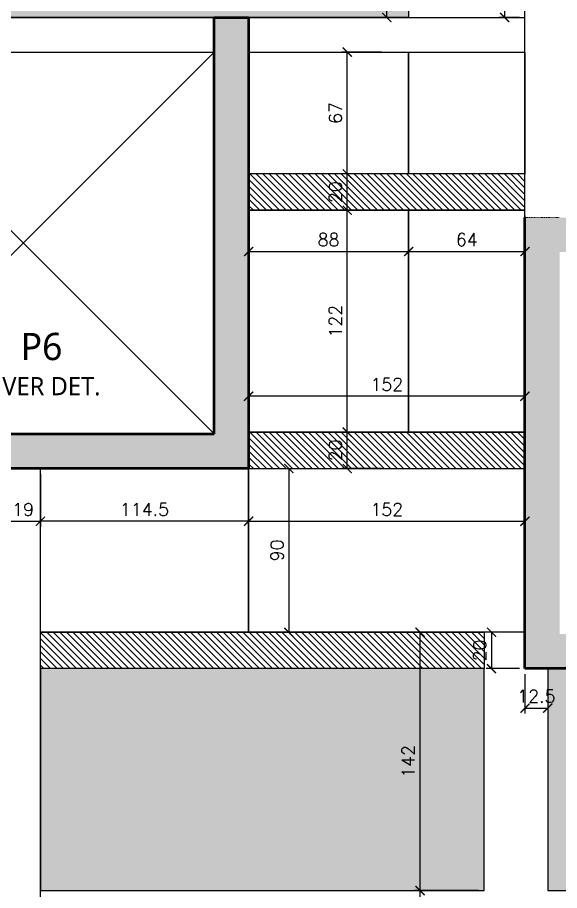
# Model space of a CAD drawing. Extents: x -29754 to -10774, y -8834 to 6017.
# Drawn here: x -22698.9 to -22400.8, y -6464.1 to -5984.1 of the extents above; entities that cross this region are included whole.
import ezdxf

# ---------------------------------------------------------------- set-up
doc = ezdxf.new("R2010")
doc.units = 0
doc.header["$PDMODE"] = 2
doc.header["$PDSIZE"] = 10
doc.linetypes.add('Traço', pattern=[0.635, 0.3175, -0.3175])
doc.layers.get('0').update_dxf_attribs({"lineweight": 13})
doc.layers.get('Defpoints').update_dxf_attribs({"lineweight": 13})
for name, color, linetype in [('Cota', 4, 'Continuous'), ('Faixa Reesc', 8, 'Continuous'), ('Hachura 122x244', 253, 'Continuous'), ('Painéis', 200, 'Continuous'), ('Reaproveitamento', 251, 'Continuous')]:
    doc.layers.add(name, color=color, linetype=linetype)
for name, color, linetype, lineweight in [('cotas', 4, 'Continuous', 13), ('PONT', 1, 'Continuous', 13), ('S-BEAM', 7, 'Continuous', 18), ('S-COLS', 7, 'Continuous', 18), ('S-COLS-HDLN', 7, 'Traço', 18), ('S-COLS-IDEN', 7, 'Continuous', 9)]:
    doc.layers.add(name, color=color, linetype=linetype, lineweight=lineweight)
doc.styles.add('Gadugi_1', font='gadugi.ttf', dxfattribs={"height": 10})
doc.styles.add('Gadugi_4', font='gadugi.ttf', dxfattribs={"height": 7.5})
doc.styles.add('ROMANS', font='romans.shx')
doc.dimstyles.new('Cota Paínel', dxfattribs={"dimtxt": 7, "dimasz": 5, "dimexe": 3, "dimexo": 3, "dimgap": 3, "dimtad": 1, "dimdec": 1, "dimzin": 12, "dimdsep": 46, "dimtxsty": 'ROMANS', "dimblk": 'ARCHTICK', "dimcen": 0, "dimclrd": 4, "dimclre": 4, "dimclrt": 1, "dimadec": 1, "dimazin": 3, "dimtfac": 1, "dimtdec": 1, "dimtmove": 0, "dimatfit": 3, "dimldrblk": 'OBLIQUE', "dimfxl": 1, "dimtolj": 1, "dimtzin": 12, "dimarcsym": 0})

# ---------------------------------------------------------------- blocks, each defined once
blk = doc.blocks.new('PED_TAG_PILAR_R03 - PILAR VER DET_-2523782-PL100 - FORMA DO PAVIMENTO TIPO')
at = {"layer": 'S-COLS-IDEN', "insert": (0.1149, -0.625), "char_height": 0.2, "width": 1.370886, "attachment_point": 1, "style": 'Gadugi_4'}
blk.add_mtext('VER DET.', dxfattribs=at)
blk = doc.blocks.new('_ArchTick')
at = {"color": 0, "linetype": 'ByBlock', "const_width": 0.15}
blk.add_lwpolyline([(-0.5, -0.5), (0.5, 0.5)], dxfattribs=at)
blk = doc.blocks.new('*D197')
at = {"layer": 'Cota', "color": 4, "lineweight": -2, "transparency": 16777216}
for p, q in [((-22498.76, -6090.13), (-22520.51, -6090.13)), ((-22517.51, -6212.13), (-22517.51, -6090.13)), ((-22498.76, -6212.13), (-22520.51, -6212.13))]:
    blk.add_line(p, q, dxfattribs=at)
at = {"layer": 'Defpoints', "color": 0, "transparency": 16777216}
for p in [(-22517.51, -6090.13), (-22495.76, -6090.13), (-22495.76, -6212.13)]:
    blk.add_point(p, dxfattribs=at)
at = {"layer": 'Cota', "color": 4, "lineweight": -2, "transparency": 16777216, "xscale": 5, "yscale": 5, "zscale": 5}
for p, rotation in [((-22517.51, -6090.13), 90), ((-22517.51, -6212.13), 270)]:
    blk.add_blockref('_ArchTick', p, dxfattribs=dict(at, rotation=rotation))
at = {"layer": 'Cota', "color": 1, "transparency": 16777216, "insert": (-22524.01, -6151.13), "char_height": 7, "attachment_point": 5, "rotation": 90, "style": 'ROMANS'}
blk.add_mtext('\\A1;122', dxfattribs=at)
blk = doc.blocks.new('_OBLIQUE')
at = {"color": 0, "linetype": 'ByBlock', "lineweight": -2}
for p, q in [((0, 0), (-1, 0)), ((-0.5, -0.5), (0.5, 0.5))]:
    blk.add_line(p, q, dxfattribs=at)
blk = doc.blocks.new('*D165')
at = {"layer": 'Cota', "color": 4, "lineweight": -2, "transparency": 16777216}
for p, q in [((-22498.76, -6212.13), (-22520.51, -6212.13)), ((-22517.51, -6232.13), (-22517.51, -6212.13)), ((-22498.76, -6232.13), (-22520.51, -6232.13))]:
    blk.add_line(p, q, dxfattribs=at)
at = {"layer": 'Defpoints', "color": 0, "transparency": 16777216}
for p in [(-22517.51, -6212.13), (-22495.76, -6212.13), (-22495.76, -6232.13)]:
    blk.add_point(p, dxfattribs=at)
at = {"layer": 'Cota', "color": 4, "lineweight": -2, "transparency": 16777216, "xscale": 5, "yscale": 5, "zscale": 5}
for p, rotation in [((-22517.51, -6212.13), 90), ((-22517.51, -6232.13), 270)]:
    blk.add_blockref('_ArchTick', p, dxfattribs=dict(at, rotation=rotation))
at = {"layer": 'Cota', "color": 1, "transparency": 16777216, "insert": (-22524.01, -6222.13), "char_height": 7, "attachment_point": 5, "rotation": 90, "style": 'ROMANS'}
blk.add_mtext('\\A1;20', dxfattribs=at)
blk = doc.blocks.new('*D166')
at = {"layer": 'Cota', "color": 4, "lineweight": -2, "transparency": 16777216}
for p, q in [((-22498.76, -6070.13), (-22520.51, -6070.13)), ((-22517.51, -6090.13), (-22517.51, -6070.13)), ((-22498.76, -6090.13), (-22520.51, -6090.13))]:
    blk.add_line(p, q, dxfattribs=at)
at = {"layer": 'Defpoints', "color": 0, "transparency": 16777216}
for p in [(-22517.51, -6070.13), (-22495.76, -6070.13), (-22495.76, -6090.13)]:
    blk.add_point(p, dxfattribs=at)
at = {"layer": 'Cota', "color": 4, "lineweight": -2, "transparency": 16777216, "xscale": 5, "yscale": 5, "zscale": 5}
for p, rotation in [((-22517.51, -6070.13), 90), ((-22517.51, -6090.13), 270)]:
    blk.add_blockref('_ArchTick', p, dxfattribs=dict(at, rotation=rotation))
at = {"layer": 'Cota', "color": 1, "transparency": 16777216, "insert": (-22524.01, -6080.13), "char_height": 7, "attachment_point": 5, "rotation": 90, "style": 'ROMANS'}
blk.add_mtext('\\A1;20', dxfattribs=at)
blk = doc.blocks.new('*D198')
at = {"layer": 'Cota', "color": 4, "lineweight": -2, "transparency": 16777216}
for p, q in [((-22498.76, -6003.13), (-22520.51, -6003.13)), ((-22517.51, -6070.13), (-22517.51, -6003.13)), ((-22498.76, -6070.13), (-22520.51, -6070.13))]:
    blk.add_line(p, q, dxfattribs=at)
at = {"layer": 'Defpoints', "color": 0, "transparency": 16777216}
for p in [(-22517.51, -6003.13), (-22495.76, -6003.13), (-22495.76, -6070.13)]:
    blk.add_point(p, dxfattribs=at)
at = {"layer": 'Cota', "color": 4, "lineweight": -2, "transparency": 16777216, "xscale": 5, "yscale": 5, "zscale": 5}
for p, rotation in [((-22517.51, -6003.13), 90), ((-22517.51, -6070.13), 270)]:
    blk.add_blockref('_ArchTick', p, dxfattribs=dict(at, rotation=rotation))
at = {"layer": 'Cota', "color": 1, "transparency": 16777216, "insert": (-22524.01, -6036.63), "char_height": 7, "attachment_point": 5, "rotation": 90, "style": 'ROMANS'}
blk.add_mtext('\\A1;67', dxfattribs=at)
blk = doc.blocks.new('*D199')
at = {"layer": 'Cota', "color": 4, "lineweight": -2, "transparency": 16777216}
for p, q in [((-22571.76, -6209.13), (-22571.76, -6189.38)), ((-22419.76, -6209.13), (-22419.76, -6189.38)), ((-22419.76, -6192.38), (-22571.76, -6192.38))]:
    blk.add_line(p, q, dxfattribs=at)
at = {"layer": 'Defpoints', "color": 0, "transparency": 16777216}
for p in [(-22571.76, -6192.38), (-22571.76, -6212.13), (-22419.76, -6212.13)]:
    blk.add_point(p, dxfattribs=at)
at = {"layer": 'Cota', "color": 4, "lineweight": -2, "transparency": 16777216, "xscale": 5, "yscale": 5, "zscale": 5, "rotation": 180}
blk.add_blockref('_ArchTick', (-22571.76, -6192.38), dxfattribs=at)
at = {"layer": 'Cota', "color": 4, "lineweight": -2, "transparency": 16777216, "xscale": 5, "yscale": 5, "zscale": 5}
blk.add_blockref('_ArchTick', (-22419.76, -6192.38), dxfattribs=at)
at = {"layer": 'Cota', "color": 1, "transparency": 16777216, "insert": (-22495.76, -6185.88), "char_height": 7, "attachment_point": 5, "style": 'ROMANS'}
blk.add_mtext('\\A1;152', dxfattribs=at)
blk = doc.blocks.new('*D200')
at = {"layer": 'Cota', "color": 4, "lineweight": -2, "transparency": 16777216}
for p, q in [((-22571.76, -6093.13), (-22571.76, -6115.8)), ((-22483.76, -6093.13), (-22483.76, -6115.8)), ((-22571.76, -6112.8), (-22483.76, -6112.8))]:
    blk.add_line(p, q, dxfattribs=at)
at = {"layer": 'Defpoints', "color": 0, "transparency": 16777216}
for p in [(-22571.76, -6090.13), (-22483.76, -6090.13), (-22483.76, -6112.8)]:
    blk.add_point(p, dxfattribs=at)
at = {"layer": 'Cota', "color": 4, "lineweight": -2, "transparency": 16777216, "xscale": 5, "yscale": 5, "zscale": 5, "rotation": 180}
blk.add_blockref('_ArchTick', (-22571.76, -6112.8), dxfattribs=at)
at = {"layer": 'Cota', "color": 4, "lineweight": -2, "transparency": 16777216, "xscale": 5, "yscale": 5, "zscale": 5}
blk.add_blockref('_ArchTick', (-22483.76, -6112.8), dxfattribs=at)
at = {"layer": 'Cota', "color": 1, "transparency": 16777216, "insert": (-22527.76, -6106.3), "char_height": 7, "attachment_point": 5, "style": 'ROMANS'}
blk.add_mtext('\\A1;88', dxfattribs=at)
blk = doc.blocks.new('*D201')
at = {"layer": 'Cota', "color": 4, "lineweight": -2, "transparency": 16777216}
for p, q in [((-22419.76, -6093.13), (-22419.76, -6115.8)), ((-22483.76, -6096.13), (-22483.76, -6115.8)), ((-22483.76, -6112.8), (-22419.76, -6112.8))]:
    blk.add_line(p, q, dxfattribs=at)
at = {"layer": 'Defpoints', "color": 0, "transparency": 16777216}
for p in [(-22419.76, -6090.13), (-22483.76, -6093.13), (-22419.76, -6112.8)]:
    blk.add_point(p, dxfattribs=at)
at = {"layer": 'Cota', "color": 4, "lineweight": -2, "transparency": 16777216, "xscale": 5, "yscale": 5, "zscale": 5, "rotation": 180}
blk.add_blockref('_ArchTick', (-22483.76, -6112.8), dxfattribs=at)
at = {"layer": 'Cota', "color": 4, "lineweight": -2, "transparency": 16777216, "xscale": 5, "yscale": 5, "zscale": 5}
blk.add_blockref('_ArchTick', (-22419.76, -6112.8), dxfattribs=at)
at = {"layer": 'Cota', "color": 1, "transparency": 16777216, "insert": (-22451.76, -6106.3), "char_height": 7, "attachment_point": 5, "style": 'ROMANS'}
blk.add_mtext('\\A1;64', dxfattribs=at)
blk = doc.blocks.new('*D28')
at = {"layer": 'Cota', "color": 4, "lineweight": -2, "transparency": 16777216}
for p, q in [((-22705.26, -6245.29), (-22705.26, -6264.12)), ((-22686.26, -6245.29), (-22686.26, -6264.12)), ((-22705.26, -6261.12), (-22686.26, -6261.12))]:
    blk.add_line(p, q, dxfattribs=at)
at = {"layer": 'Defpoints', "color": 0, "transparency": 16777216}
for p in [(-22705.26, -6242.29), (-22686.26, -6242.29), (-22686.26, -6261.12)]:
    blk.add_point(p, dxfattribs=at)
at = {"layer": 'Cota', "color": 4, "lineweight": -2, "transparency": 16777216, "xscale": 5, "yscale": 5, "zscale": 5, "rotation": 180}
blk.add_blockref('_ArchTick', (-22705.26, -6261.12), dxfattribs=at)
at = {"layer": 'Cota', "color": 4, "lineweight": -2, "transparency": 16777216, "xscale": 5, "yscale": 5, "zscale": 5}
blk.add_blockref('_ArchTick', (-22686.26, -6261.12), dxfattribs=at)
at = {"layer": 'Cota', "color": 1, "transparency": 16777216, "insert": (-22695.76, -6254.62), "char_height": 7, "attachment_point": 5, "style": 'ROMANS'}
blk.add_mtext('\\A1;19', dxfattribs=at)
blk = doc.blocks.new('122x244')
at = {"layer": 'Hachura 122x244'}
h = blk.add_hatch(color=256, dxfattribs=at)
h.dxf.hatch_style = 2
h.paths.add_polyline_path([(-30259.5, 9300.7), (-30015.5, 9300.7), (-30015.5, 9422.7), (-30259.5, 9422.7)])
at = {"layer": 'Painéis'}
blk.add_lwpolyline([(-30259.5, 9300.7), (-30015.5, 9300.7), (-30015.5, 9422.7), (-30259.5, 9422.7)], close=True, dxfattribs=at)
blk = doc.blocks.new('*D45')
at = {"layer": 'Cota', "color": 4, "lineweight": -2, "transparency": 16777216}
for p, q in [((-22571.76, -6267.41), (-22571.76, -6258.12)), ((-22419.76, -6267.41), (-22419.76, -6258.12)), ((-22571.76, -6261.12), (-22419.76, -6261.12))]:
    blk.add_line(p, q, dxfattribs=at)
at = {"layer": 'Defpoints', "color": 0, "transparency": 16777216}
for p in [(-22419.76, -6261.12), (-22571.76, -6270.41), (-22419.76, -6270.41)]:
    blk.add_point(p, dxfattribs=at)
at = {"layer": 'Cota', "color": 4, "lineweight": -2, "transparency": 16777216, "xscale": 5, "yscale": 5, "zscale": 5, "rotation": 180}
blk.add_blockref('_ArchTick', (-22571.76, -6261.12), dxfattribs=at)
at = {"layer": 'Cota', "color": 4, "lineweight": -2, "transparency": 16777216, "xscale": 5, "yscale": 5, "zscale": 5}
blk.add_blockref('_ArchTick', (-22419.76, -6261.12), dxfattribs=at)
at = {"layer": 'Cota', "color": 1, "transparency": 16777216, "insert": (-22495.76, -6254.62), "char_height": 7, "attachment_point": 5, "style": 'ROMANS'}
blk.add_mtext('\\A1;152', dxfattribs=at)
blk = doc.blocks.new('*D46')
at = {"layer": 'Cota', "color": 4, "lineweight": -2, "transparency": 16777216}
for p, q in [((-22686.26, -6235.13), (-22686.26, -6264.12)), ((-22571.76, -6235.13), (-22571.76, -6264.12)), ((-22571.76, -6261.12), (-22686.26, -6261.12))]:
    blk.add_line(p, q, dxfattribs=at)
at = {"layer": 'Defpoints', "color": 0, "transparency": 16777216}
for p in [(-22686.26, -6232.13), (-22571.76, -6232.13), (-22686.26, -6261.12)]:
    blk.add_point(p, dxfattribs=at)
at = {"layer": 'Cota', "color": 4, "lineweight": -2, "transparency": 16777216, "xscale": 5, "yscale": 5, "zscale": 5, "rotation": 180}
blk.add_blockref('_ArchTick', (-22686.26, -6261.12), dxfattribs=at)
at = {"layer": 'Cota', "color": 4, "lineweight": -2, "transparency": 16777216, "xscale": 5, "yscale": 5, "zscale": 5}
blk.add_blockref('_ArchTick', (-22571.76, -6261.12), dxfattribs=at)
at = {"layer": 'Cota', "color": 1, "transparency": 16777216, "insert": (-22629.01, -6254.62), "char_height": 7, "attachment_point": 5, "style": 'ROMANS'}
blk.add_mtext('\\A1;114.5', dxfattribs=at)
blk = doc.blocks.new('*D47')
at = {"layer": 'Cota', "color": 4, "lineweight": -2, "transparency": 16777216}
for p, q in [((-22568.76, -6232.13), (-22546.62, -6232.13)), ((-22549.62, -6232.13), (-22549.62, -6322.13)), ((-22568.76, -6322.13), (-22546.62, -6322.13))]:
    blk.add_line(p, q, dxfattribs=at)
at = {"layer": 'Defpoints', "color": 0, "transparency": 16777216}
for p in [(-22571.76, -6232.13), (-22571.76, -6322.13), (-22549.62, -6322.13)]:
    blk.add_point(p, dxfattribs=at)
at = {"layer": 'Cota', "color": 4, "lineweight": -2, "transparency": 16777216, "xscale": 5, "yscale": 5, "zscale": 5}
for p, rotation in [((-22549.62, -6232.13), 90), ((-22549.62, -6322.13), 270)]:
    blk.add_blockref('_ArchTick', p, dxfattribs=dict(at, rotation=rotation))
at = {"layer": 'Cota', "color": 1, "transparency": 16777216, "insert": (-22556.12, -6277.13), "char_height": 7, "attachment_point": 5, "rotation": 90, "style": 'ROMANS'}
blk.add_mtext('\\A1;90', dxfattribs=at)
blk = doc.blocks.new('*D49')
at = {"layer": 'Cota', "color": 4, "lineweight": -2, "transparency": 16777216}
for p, q in [((-22445.26, -6464.13), (-22480.47, -6464.13)), ((-22477.47, -6651.63), (-22477.47, -6464.13)), ((-22445.26, -6651.63), (-22480.47, -6651.63))]:
    blk.add_line(p, q, dxfattribs=at)
at = {"layer": 'Defpoints', "color": 0, "transparency": 16777216}
for p in [(-22477.47, -6464.13), (-22442.26, -6464.13), (-22442.26, -6651.63)]:
    blk.add_point(p, dxfattribs=at)
at = {"layer": 'Cota', "color": 4, "lineweight": -2, "transparency": 16777216, "xscale": 5, "yscale": 5, "zscale": 5}
for p, rotation in [((-22477.47, -6464.13), 90), ((-22477.47, -6651.63), 270)]:
    blk.add_blockref('_ArchTick', p, dxfattribs=dict(at, rotation=rotation))
at = {"layer": 'Cota', "color": 1, "transparency": 16777216, "insert": (-22483.97, -6557.88), "char_height": 7, "attachment_point": 5, "rotation": 90, "style": 'ROMANS'}
blk.add_mtext('\\A1;187.5', dxfattribs=at)
blk = doc.blocks.new('*D50')
at = {"layer": 'Cota', "color": 4, "lineweight": -2, "transparency": 16777216}
for p, q in [((-22445.26, -6322.13), (-22480.47, -6322.13)), ((-22477.47, -6464.13), (-22477.47, -6322.13)), ((-22445.26, -6464.13), (-22480.47, -6464.13))]:
    blk.add_line(p, q, dxfattribs=at)
at = {"layer": 'Defpoints', "color": 0, "transparency": 16777216}
for p in [(-22477.47, -6322.13), (-22442.26, -6322.13), (-22442.26, -6464.13)]:
    blk.add_point(p, dxfattribs=at)
at = {"layer": 'Cota', "color": 4, "lineweight": -2, "transparency": 16777216, "xscale": 5, "yscale": 5, "zscale": 5}
for p, rotation in [((-22477.47, -6322.13), 90), ((-22477.47, -6464.13), 270)]:
    blk.add_blockref('_ArchTick', p, dxfattribs=dict(at, rotation=rotation))
at = {"layer": 'Cota', "color": 1, "transparency": 16777216, "insert": (-22483.97, -6393.13), "char_height": 7, "attachment_point": 5, "rotation": 90, "style": 'ROMANS'}
blk.add_mtext('\\A1;142', dxfattribs=at)
blk = doc.blocks.new('*D51')
at = {"layer": 'Cota', "color": 4, "lineweight": -2, "transparency": 16777216}
for p, q in [((-22422.76, -6322.13), (-22441.15, -6322.13)), ((-22438.15, -6322.13), (-22438.15, -6342.13)), ((-22422.76, -6342.13), (-22441.15, -6342.13))]:
    blk.add_line(p, q, dxfattribs=at)
at = {"layer": 'Defpoints', "color": 0, "transparency": 16777216}
for p in [(-22419.76, -6322.13), (-22438.15, -6342.13), (-22419.76, -6342.13)]:
    blk.add_point(p, dxfattribs=at)
at = {"layer": 'Cota', "color": 4, "lineweight": -2, "transparency": 16777216, "xscale": 5, "yscale": 5, "zscale": 5}
for p, rotation in [((-22438.15, -6322.13), 90), ((-22438.15, -6342.13), 270)]:
    blk.add_blockref('_ArchTick', p, dxfattribs=dict(at, rotation=rotation))
at = {"layer": 'Cota', "color": 1, "transparency": 16777216, "insert": (-22444.65, -6332.13), "char_height": 7, "attachment_point": 5, "rotation": 90, "style": 'ROMANS'}
blk.add_mtext('\\A1;20', dxfattribs=at)
blk = doc.blocks.new('*D52')
at = {"layer": 'Cota', "color": 4, "lineweight": -2, "transparency": 16777216}
for p, q in [((-22419.76, -6345.13), (-22419.76, -6366.84)), ((-22407.26, -6345.13), (-22407.26, -6366.84)), ((-22419.76, -6363.84), (-22407.26, -6363.84))]:
    blk.add_line(p, q, dxfattribs=at)
at = {"layer": 'Defpoints', "color": 0, "transparency": 16777216}
for p in [(-22419.76, -6342.13), (-22407.26, -6342.13), (-22407.26, -6363.84)]:
    blk.add_point(p, dxfattribs=at)
at = {"layer": 'Cota', "color": 4, "lineweight": -2, "transparency": 16777216, "xscale": 5, "yscale": 5, "zscale": 5, "rotation": 180}
blk.add_blockref('_ArchTick', (-22419.76, -6363.84), dxfattribs=at)
at = {"layer": 'Cota', "color": 4, "lineweight": -2, "transparency": 16777216, "xscale": 5, "yscale": 5, "zscale": 5}
blk.add_blockref('_ArchTick', (-22407.26, -6363.84), dxfattribs=at)
at = {"layer": 'Cota', "color": 1, "transparency": 16777216, "insert": (-22413.51, -6357.34), "char_height": 7, "attachment_point": 5, "style": 'ROMANS'}
blk.add_mtext('\\A1;12.5', dxfattribs=at)
blk = doc.blocks.new('*D234')
at = {"layer": 'cotas', "color": 4, "lineweight": -2, "transparency": 16777216}
for p, q in [((-22486.77, -5862.13), (-22498.76, -5862.13)), ((-22495.76, -5984.13), (-22495.76, -5862.13)), ((-22486.77, -5984.13), (-22498.76, -5984.13))]:
    blk.add_line(p, q, dxfattribs=at)
at = {"layer": 'Defpoints', "color": 0, "transparency": 16777216}
for p in [(-22495.76, -5862.13), (-22483.77, -5862.13), (-22483.77, -5984.13)]:
    blk.add_point(p, dxfattribs=at)
at = {"layer": 'cotas', "color": 4, "lineweight": -2, "transparency": 16777216, "xscale": 5, "yscale": 5, "zscale": 5}
for p, rotation in [((-22495.76, -5862.13), 90), ((-22495.76, -5984.13), 270)]:
    blk.add_blockref('_ArchTick', p, dxfattribs=dict(at, rotation=rotation))
at = {"layer": 'cotas', "color": 1, "transparency": 16777216, "insert": (-22502.26, -5923.13), "char_height": 7, "attachment_point": 5, "rotation": 90, "style": 'ROMANS'}
blk.add_mtext('\\A1;122', dxfattribs=at)
blk = doc.blocks.new('*D241')
at = {"layer": 'cotas', "color": 4, "lineweight": -2, "transparency": 16777216}
for p, q in [((-22422.77, -5862.13), (-22433.99, -5862.13)), ((-22430.99, -5862.13), (-22430.99, -5984.13)), ((-22422.76, -5984.13), (-22433.99, -5984.13))]:
    blk.add_line(p, q, dxfattribs=at)
at = {"layer": 'Defpoints', "color": 0, "transparency": 16777216}
for p in [(-22419.77, -5862.13), (-22430.99, -5984.13), (-22419.76, -5984.13)]:
    blk.add_point(p, dxfattribs=at)
at = {"layer": 'cotas', "color": 4, "lineweight": -2, "transparency": 16777216, "xscale": 5, "yscale": 5, "zscale": 5}
for p, rotation in [((-22430.99, -5862.13), 90), ((-22430.99, -5984.13), 270)]:
    blk.add_blockref('_ArchTick', p, dxfattribs=dict(at, rotation=rotation))
at = {"layer": 'cotas', "color": 1, "transparency": 16777216, "insert": (-22437.49, -5923.13), "char_height": 7, "attachment_point": 5, "rotation": 90, "style": 'ROMANS'}
blk.add_mtext('\\A1;122', dxfattribs=at)

msp = doc.modelspace()

# ---------------------------------------------------------------- hatches: boundary and pattern name
at = {"layer": 'Faixa Reesc'}
h = msp.add_hatch(dxfattribs=at)
h.set_pattern_fill('ANSI31', color=256, scale=0.8, angle=90)
h.set_pattern_definition([(135, (6763.6664, -4520.0632), (-1.79605122, -1.79605122), [])])
h.paths.add_polyline_path([(-22419.76, -6070.13), (-22571.76, -6070.13), (-22571.76, -6090.13), (-22419.76, -6090.13)])
h = msp.add_hatch(dxfattribs=at)
h.set_pattern_fill('ANSI31', color=256, scale=0.8, angle=90)
h.set_pattern_definition([(135, (6763.6664, -4662.0632), (-1.79605122, -1.79605122), [])])
h.paths.add_polyline_path([(-22419.76, -6212.13), (-22571.76, -6212.13), (-22571.76, -6232.13), (-22419.76, -6232.13)])
h = msp.add_hatch(dxfattribs=at)
h.set_pattern_fill('ANSI31', color=256, scale=0.8, angle=90)
h.set_pattern_definition([(135, (7556.2974, -10015.5406), (-1.79605122, -1.79605122), [])])
h.paths.add_polyline_path([(-22686.26, -6322.13), (-22442.26, -6322.13), (-22442.26, -6342.13), (-22686.26, -6342.13)])
at = {"layer": 'S-COLS', "true_color": 0x808080}
for points in [[(-22819.76, -6232.13), (-22571.76, -6232.13), (-22571.76, -5984.13), (-22590.76, -5984.13), (-22590.76, -6213.13), (-22800.76, -6213.13), (-22800.76, -5984.13), (-22819.76, -5984.13), (-22819.76, -6082.42)], [(-22184.76, -6342.13), (-22184.76, -6323.13), (-22400.76, -6323.13), (-22400.76, -6113.13), (-22184.76, -6113.13), (-22184.76, -6094.13), (-22419.76, -6094.13), (-22419.76, -6342.13), (-22373.75, -6342.13)]]:
    msp.add_hatch(color=8, dxfattribs=at).paths.add_polyline_path(points, flags=0)

# ---------------------------------------------------------------- linework, layer by layer
at = {"layer": 'Painéis'}
for points in [[(-22483.76, -6070.13), (-22571.76, -6070.13), (-22571.76, -6003.13), (-22483.76, -6003.13)], [(-22419.76, -6070.13), (-22483.76, -6070.13), (-22483.76, -6003.13), (-22419.76, -6003.13)], [(-22419.76, -6070.13), (-22571.76, -6070.13), (-22571.76, -6090.13), (-22419.76, -6090.13)], [(-22483.76, -6090.13), (-22571.76, -6090.13), (-22571.76, -6212.13), (-22483.76, -6212.13)], [(-22419.76, -6090.13), (-22483.76, -6090.13), (-22483.76, -6212.13), (-22419.76, -6212.13)], [(-22419.76, -6212.13), (-22571.76, -6212.13), (-22571.76, -6232.13), (-22419.76, -6232.13)], [(-22571.76, -6322.13), (-22686.26, -6322.13), (-22686.26, -6232.13), (-22571.76, -6232.13)], [(-22571.76, -6232.13), (-22419.76, -6232.13), (-22419.76, -6322.13), (-22571.76, -6322.13)], [(-22442.26, -6342.13), (-22686.26, -6342.13), (-22686.26, -6322.13), (-22442.26, -6322.13)]]:
    msp.add_lwpolyline(points, close=True, dxfattribs=at)
at = {"layer": 'PONT', "lineweight": 18}
for p, q in [((-22590.76, -6003.13), (-22800.76, -6213.13)), ((-22800.76, -6003.13), (-22590.76, -6213.13))]:
    msp.add_line(p, q, dxfattribs=at)
at = {"layer": 'S-BEAM', "lineweight": 25}
for p, q in [((-22419.76, -6094.13), (-22419.76, -5717.63)), ((-22800.76, -5984.13), (-22590.76, -5984.13)), ((-22571.76, -5984.13), (-22419.76, -5984.13)), ((-22800.76, -6003.13), (-22590.76, -6003.13)), ((-22571.76, -6003.13), (-22419.76, -6003.13)), ((-22686.26, -6909.63), (-22686.26, -6232.13))]:
    msp.add_line(p, q, dxfattribs=at)
at = {"layer": 'S-COLS', "lineweight": 50}
for p, q in [((-22590.76, -6213.13), (-22590.76, -5984.13)), ((-22590.76, -5984.13), (-22571.76, -5984.13)), ((-22571.76, -5984.13), (-22571.76, -6232.13)), ((-22419.76, -6342.13), (-22419.76, -6094.13)), ((-22800.76, -6213.13), (-22590.76, -6213.13)), ((-22571.76, -6232.13), (-22819.76, -6232.13)), ((-22184.76, -6342.13), (-22419.76, -6342.13))]:
    msp.add_line(p, q, dxfattribs=at)
at = {"layer": 'S-COLS-HDLN'}
msp.add_line((-22419.76, -6094.13), (-22400.77, -6094.13), dxfattribs=at)

# ---------------------------------------------------------------- block references
at = {"layer": 'Reaproveitamento', "xscale": -1}
msp.add_blockref('122x244', (-52743.26, -15284.83), dxfattribs=at)
at = {"layer": 'Reaproveitamento'}
for p in [(7573.24, -15764.83), (7852.24, -15764.83)]:
    msp.add_blockref('122x244', p, dxfattribs=at)
at = {"layer": 'S-COLS-IDEN', "xscale": 49.99999999999998, "yscale": 49.99999999999998, "zscale": 49.99999999999998}
msp.add_blockref('PED_TAG_PILAR_R03 - PILAR VER DET_-2523782-PL100 - FORMA DO PAVIMENTO TIPO', (-22712.95, -6150.59), dxfattribs=at)

# ---------------------------------------------------------------- texts
at = {"layer": 'S-COLS-IDEN', "insert": (-22697.13, -6157.53), "char_height": 15, "width": 28.4599, "attachment_point": 1, "style": 'Gadugi_1'}
msp.add_mtext('P6', dxfattribs=at)

# ---------------------------------------------------------------- dimensions: what is measured, and where the dimension line sits
at = {"layer": 'Cota'}
for base, p1, p2, angle, override, picture, middle in [((-22517.51, -6003.13), (-22495.76, -6070.13), (-22495.76, -6003.13), 90, {"dimtmove": 1, "dimarcsym": 2}, '*D198', (-22524.01, -6036.63)), ((-22517.51, -6070.13), (-22495.76, -6090.13), (-22495.76, -6070.13), 90, {"dimtmove": 1, "dimarcsym": 2}, '*D166', (-22524.01, -6080.13)), ((-22517.51, -6090.13), (-22495.76, -6212.13), (-22495.76, -6090.13), 90, {"dimtmove": 1, "dimarcsym": 2}, '*D197', (-22524.01, -6151.13)), ((-22517.51, -6212.13), (-22495.76, -6232.13), (-22495.76, -6212.13), 90, {"dimtmove": 1, "dimarcsym": 2}, '*D165', (-22524.01, -6222.13)), ((-22549.62, -6322.13), (-22571.76, -6232.13), (-22571.76, -6322.13), 90, {"dimarcsym": 2}, '*D47', (-22556.12, -6277.13)), ((-22686.26, -6261.12), (-22571.76, -6232.13), (-22686.26, -6232.13), 180, {"dimarcsym": 2}, '*D46', (-22629.01, -6254.62)), ((-22419.76, -6261.12), (-22571.76, -6270.41), (-22419.76, -6270.41), 180, {"dimarcsym": 2}, '*D45', (-22495.76, -6254.62)), ((-22477.47, -6322.13), (-22442.26, -6464.13), (-22442.26, -6322.13), 90, {"dimtmove": 1, "dimarcsym": 2}, '*D50', (-22483.97, -6393.13)), ((-22438.15, -6342.13), (-22419.76, -6322.13), (-22419.76, -6342.13), 90, {"dimarcsym": 2}, '*D51', (-22444.65, -6332.13)), ((-22477.47, -6464.13), (-22442.26, -6651.63), (-22442.26, -6464.13), 90, {"dimtmove": 1, "dimarcsym": 2}, '*D49', (-22483.97, -6557.88))]:
    dim = msp.add_linear_dim(base=base, p1=p1, p2=p2, angle=angle, dimstyle='Cota Paínel', override=override, dxfattribs=at)
    dim.commit()
    dim.dimension.update_dxf_attribs({"geometry": picture, "text_midpoint": middle})
for base, p1, p2, picture, middle in [((-22483.76, -6112.8), (-22571.76, -6090.13), (-22483.76, -6090.13), '*D200', (-22527.76, -6106.3)), ((-22419.76, -6112.8), (-22483.76, -6093.13), (-22419.76, -6090.13), '*D201', (-22451.76, -6106.3)), ((-22571.76, -6192.38), (-22419.76, -6212.13), (-22571.76, -6212.13), '*D199', (-22495.76, -6185.88)), ((-22686.26, -6261.12), (-22705.26, -6242.29), (-22686.26, -6242.29), '*D28', (-22695.76, -6254.62))]:
    dim = msp.add_linear_dim(base=base, p1=p1, p2=p2, dimstyle='Cota Paínel', override={"dimarcsym": 2}, dxfattribs=at)
    dim.commit()
    dim.dimension.update_dxf_attribs({"geometry": picture, "text_midpoint": middle})
dim = msp.add_linear_dim(base=(-22407.26, -6363.84), p1=(-22419.76, -6342.13), p2=(-22407.26, -6342.13), angle=180, dimstyle='Cota Paínel', override={"dimarcsym": 2}, dxfattribs=at)
dim.commit()
dim.dimension.update_dxf_attribs({"geometry": '*D52', "text_midpoint": (-22413.51, -6363.84), "dimtype": 160})
at = {"layer": 'cotas'}
for base, p1, p2, picture, middle in [((-22495.76, -5862.13), (-22483.77, -5984.13), (-22483.77, -5862.13), '*D234', (-22502.26, -5923.13)), ((-22430.99, -5984.13), (-22419.77, -5862.13), (-22419.76, -5984.13), '*D241', (-22437.49, -5923.13))]:
    dim = msp.add_linear_dim(base=base, p1=p1, p2=p2, angle=90, dimstyle='Cota Paínel', override={"dimarcsym": 2}, dxfattribs=at)
    dim.commit()
    dim.dimension.update_dxf_attribs({"geometry": picture, "text_midpoint": middle})

doc.saveas('drawing.dxf')
